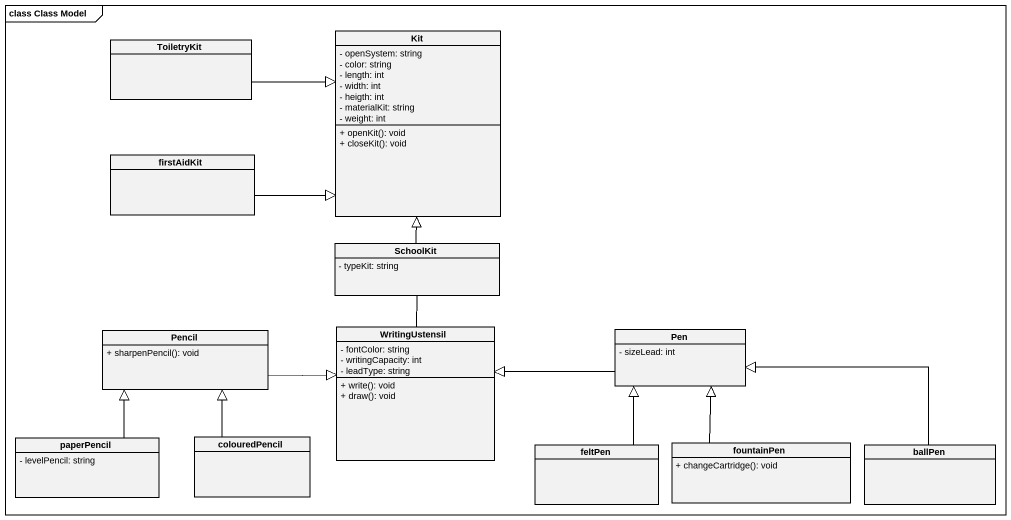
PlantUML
@startuml
mainframe class Class Model
hide circle
hide empty members
skinparam classAttributeIconSize 0
class Kit {
  - openSystem: string
  - color: string
  - length: int
  - width: int
  - heigth: int
  - materialKit: string
  - weight: int
  + openKit(): void
  + closeKit(): void
}
class ToiletryKit
class firstAidKit
class SchoolKit {
  - typeKit: string
}
class Pencil {
  + sharpenPencil(): void
}
class WritingUstensil {
  - fontColor: string
  - writingCapacity: int
  - leadType: string
  + write(): void
  + draw(): void
}
class Pen {
  - sizeLead: int
}
class paperPencil {
  - levelPencil: string
}
class colouredPencil
class feltPen
class fountainPen {
  + changeCartridge(): void
}
class ballPen
ToiletryKit -right-|> Kit
firstAidKit -right-|> Kit
SchoolKit -up-|> Kit
SchoolKit -- WritingUstensil
Pencil -right-|> WritingUstensil
Pen -left-|> WritingUstensil
paperPencil -up-|> Pencil
colouredPencil -up-|> Pencil
feltPen -up-|> Pen
fountainPen -up-|> Pen
ballPen -left-|> Pen
@enduml
